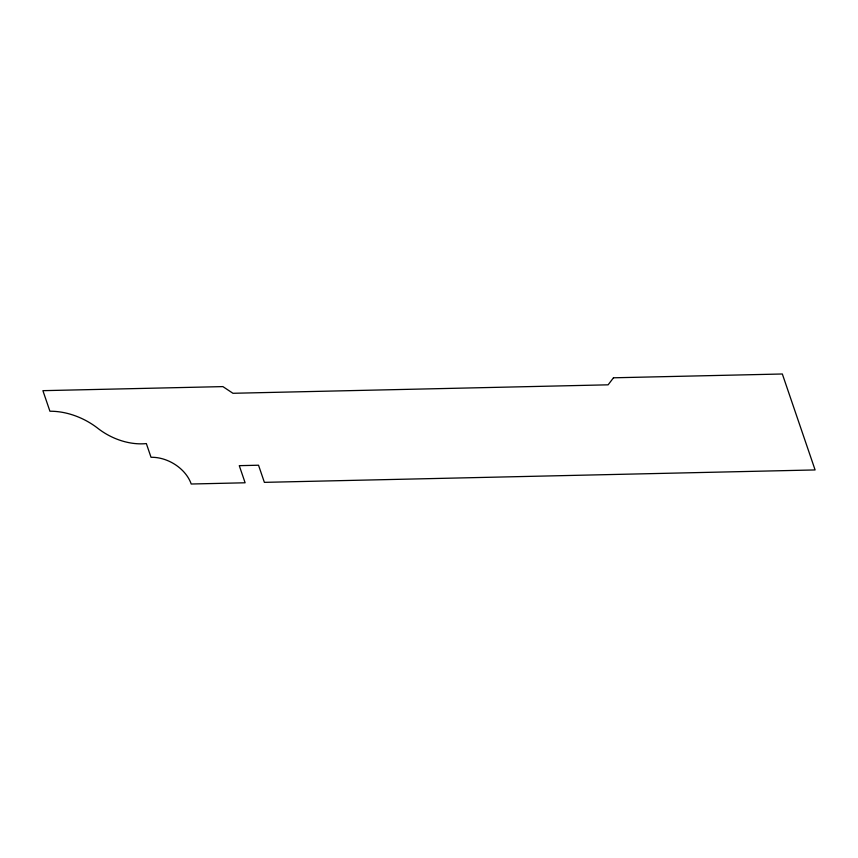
<?xml version="1.0" encoding="UTF-8"?>
<svg xmlns="http://www.w3.org/2000/svg" width="858" height="858" viewBox="0 0 858 858"><rect width="100%" height="100%" fill="white"/><g stroke="black" fill="none" stroke-linecap="round" stroke-linejoin="round"><path stroke-width="1.29" d="M613.481 377.799L608.118 384.824L232.947 393.286L222.898 386.604L42.9 390.669L49.925 411.229A61.336 44.637 29.4 0 1 98.531 428.85A55.438 40.347 29.4 0 0 146.353 443.586L151.029 457.293A34.202 24.893 29.4 0 1 191.205 484.009L245.12 482.786L239.275 465.658L258.526 465.218L264.382 482.357L815.1 469.937L782.335 373.991L613.481 377.799"/></g></svg>
